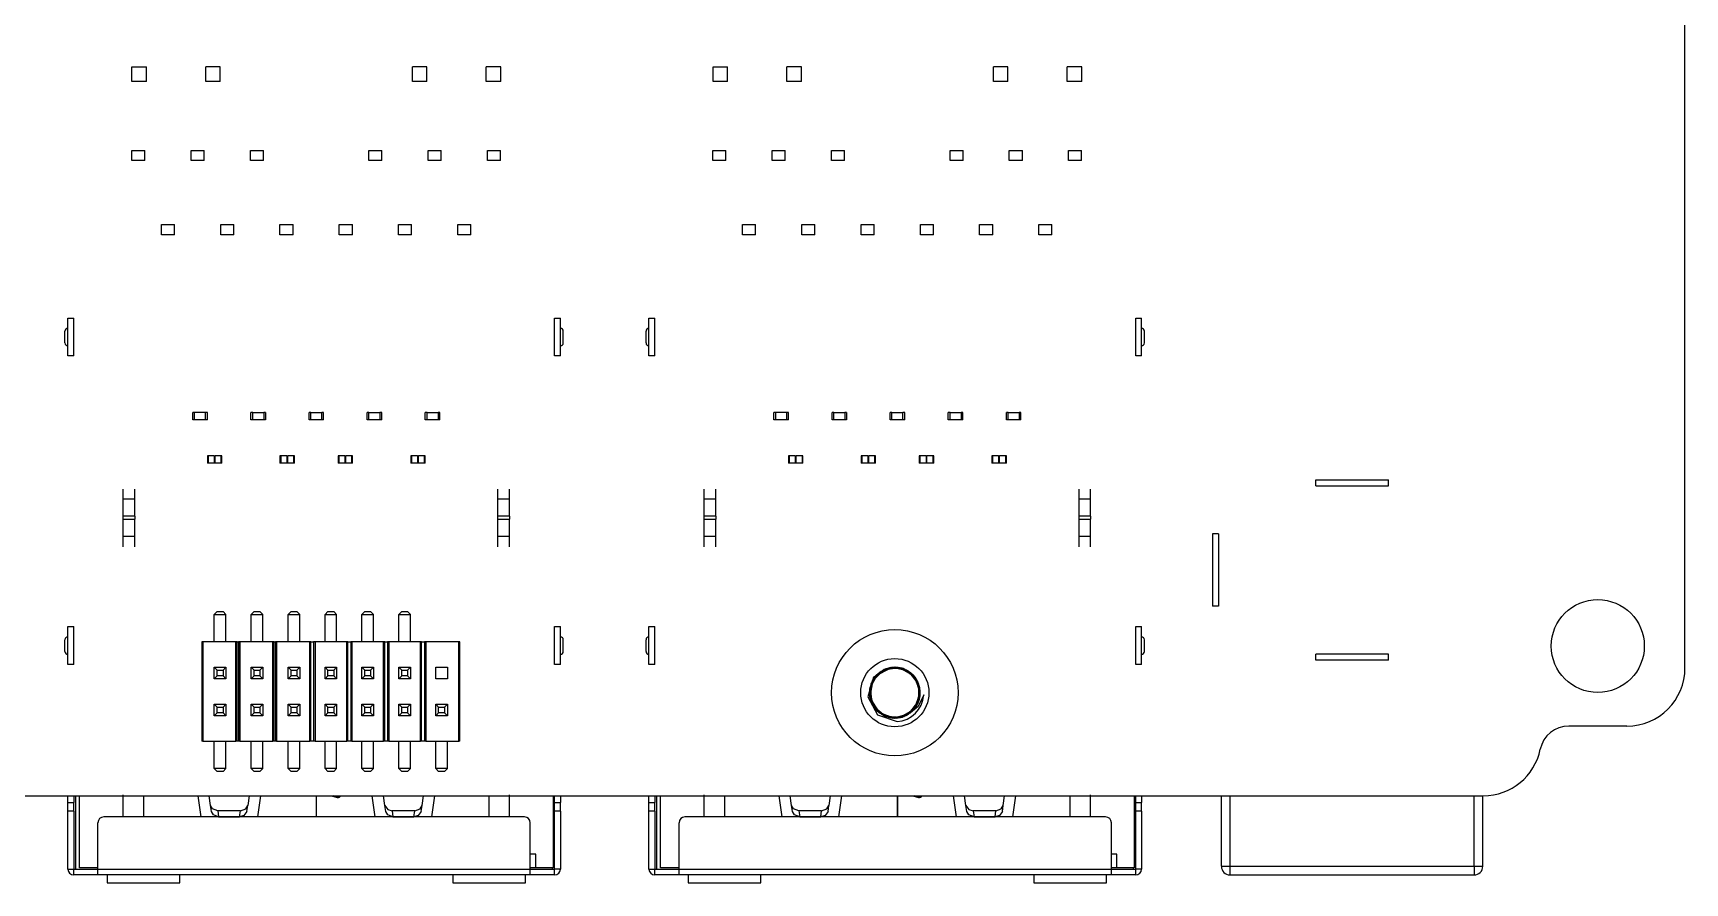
# Model space of a CAD drawing. Header units: millimetres. Extents: x 239 to 841, y 198 to 536.
# Drawn here: x 379 to 435.9, y 345 to 374.3 of the extents above; entities that cross this region are included whole.
import ezdxf

# ---------------------------------------------------------------- set-up
doc = ezdxf.new("R2010")
doc.units = ezdxf.units.MM

msp = doc.modelspace()

# ---------------------------------------------------------------- linework, layer by layer
for p, q in [((435.856, 352.41), (435.856, 455.71)), ((382.406, 372.606), (382.406, 373.106)), ((382.406, 373.106), (382.906, 373.106)), ((382.906, 372.606), (382.906, 373.106)), ((384.946, 372.606), (384.946, 373.106)), ((385.446, 373.106), (384.946, 373.106)), ((385.446, 372.606), (385.446, 373.106)), ((392.556, 373.106), (392.056, 373.106)), ((392.056, 372.606), (392.056, 373.106)), ((392.556, 372.606), (392.556, 373.106)), ((395.096, 373.106), (394.596, 373.106)), ((394.596, 372.606), (394.596, 373.106)), ((395.096, 372.606), (395.096, 373.106)), ((402.406, 372.606), (402.406, 373.106)), ((402.406, 373.106), (402.906, 373.106)), ((402.906, 372.606), (402.906, 373.106)), ((404.946, 372.606), (404.946, 373.106)), ((405.446, 373.106), (404.946, 373.106)), ((405.446, 372.606), (405.446, 373.106)), ((412.556, 373.106), (412.056, 373.106)), ((412.056, 372.606), (412.056, 373.106)), ((412.556, 372.606), (412.556, 373.106)), ((415.096, 373.106), (414.596, 373.106)), ((414.596, 372.606), (414.596, 373.106)), ((415.096, 372.606), (415.096, 373.106)), ((382.906, 372.606), (382.406, 372.606)), ((385.446, 372.606), (384.946, 372.606)), ((392.556, 372.606), (392.056, 372.606)), ((395.096, 372.606), (394.596, 372.606)), ((402.906, 372.606), (402.406, 372.606)), ((405.446, 372.606), (404.946, 372.606)), ((412.556, 372.606), (412.056, 372.606)), ((415.096, 372.606), (414.596, 372.606)), ((382.401, 370.226), (382.851, 370.226)), ((382.401, 369.876), (382.401, 370.226)), ((382.851, 369.876), (382.851, 370.226)), ((384.441, 369.876), (384.441, 370.226)), ((384.441, 370.226), (384.891, 370.226)), ((384.891, 369.876), (384.891, 370.226)), ((386.481, 369.876), (386.481, 370.226)), ((386.481, 370.226), (386.931, 370.226)), ((386.931, 369.876), (386.931, 370.226)), ((390.561, 369.876), (390.561, 370.226)), ((390.561, 370.226), (391.011, 370.226)), ((391.011, 369.876), (391.011, 370.226)), ((392.601, 370.226), (393.051, 370.226)), ((392.601, 369.876), (392.601, 370.226)), ((393.051, 369.876), (393.051, 370.226)), ((394.641, 370.226), (395.091, 370.226)), ((394.641, 369.876), (394.641, 370.226)), ((395.091, 369.876), (395.091, 370.226)), ((402.401, 370.226), (402.851, 370.226)), ((402.401, 369.876), (402.401, 370.226)), ((402.851, 369.876), (402.851, 370.226)), ((404.441, 369.876), (404.441, 370.226)), ((404.441, 370.226), (404.891, 370.226)), ((404.891, 369.876), (404.891, 370.226)), ((406.481, 369.876), (406.481, 370.226)), ((406.481, 370.226), (406.931, 370.226)), ((406.931, 369.876), (406.931, 370.226)), ((410.561, 369.876), (410.561, 370.226)), ((410.561, 370.226), (411.011, 370.226)), ((411.011, 369.876), (411.011, 370.226)), ((412.601, 370.226), (413.051, 370.226)), ((412.601, 369.876), (412.601, 370.226)), ((413.051, 369.876), (413.051, 370.226)), ((414.641, 370.226), (415.091, 370.226)), ((414.641, 369.876), (414.641, 370.226)), ((415.091, 369.876), (415.091, 370.226)), ((382.851, 369.876), (382.401, 369.876)), ((384.891, 369.876), (384.441, 369.876)), ((386.931, 369.876), (386.481, 369.876)), ((391.011, 369.876), (390.561, 369.876)), ((393.051, 369.876), (392.601, 369.876)), ((395.091, 369.876), (394.641, 369.876)), ((402.851, 369.876), (402.401, 369.876)), ((404.891, 369.876), (404.441, 369.876)), ((406.931, 369.876), (406.481, 369.876)), ((411.011, 369.876), (410.561, 369.876)), ((413.051, 369.876), (412.601, 369.876)), ((415.091, 369.876), (414.641, 369.876)), ((383.421, 367.326), (383.421, 367.676)), ((383.421, 367.676), (383.871, 367.676)), ((383.871, 367.326), (383.421, 367.326)), ((383.871, 367.326), (383.871, 367.676)), ((385.461, 367.326), (385.461, 367.676)), ((385.461, 367.676), (385.911, 367.676)), ((385.911, 367.326), (385.461, 367.326)), ((385.911, 367.326), (385.911, 367.676)), ((387.501, 367.326), (387.501, 367.676)), ((387.501, 367.676), (387.951, 367.676)), ((387.951, 367.326), (387.501, 367.326)), ((387.951, 367.326), (387.951, 367.676)), ((389.541, 367.326), (389.541, 367.676)), ((389.541, 367.676), (389.991, 367.676)), ((389.991, 367.326), (389.541, 367.326)), ((389.991, 367.326), (389.991, 367.676)), ((391.581, 367.326), (391.581, 367.676)), ((391.581, 367.676), (392.031, 367.676)), ((392.031, 367.326), (391.581, 367.326)), ((392.031, 367.326), (392.031, 367.676)), ((393.621, 367.676), (394.071, 367.676)), ((393.621, 367.326), (393.621, 367.676)), ((394.071, 367.326), (393.621, 367.326)), ((394.071, 367.326), (394.071, 367.676)), ((403.421, 367.326), (403.421, 367.676)), ((403.421, 367.676), (403.871, 367.676)), ((403.871, 367.326), (403.421, 367.326)), ((403.871, 367.326), (403.871, 367.676)), ((405.461, 367.326), (405.461, 367.676)), ((405.461, 367.676), (405.911, 367.676)), ((405.911, 367.326), (405.461, 367.326)), ((405.911, 367.326), (405.911, 367.676)), ((407.501, 367.326), (407.501, 367.676)), ((407.501, 367.676), (407.951, 367.676)), ((407.951, 367.326), (407.501, 367.326)), ((407.951, 367.326), (407.951, 367.676)), ((409.541, 367.326), (409.541, 367.676)), ((409.541, 367.676), (409.991, 367.676)), ((409.991, 367.326), (409.541, 367.326)), ((409.991, 367.326), (409.991, 367.676)), ((411.581, 367.326), (411.581, 367.676)), ((411.581, 367.676), (412.031, 367.676)), ((412.031, 367.326), (411.581, 367.326)), ((412.031, 367.326), (412.031, 367.676)), ((413.621, 367.676), (414.071, 367.676)), ((413.621, 367.326), (413.621, 367.676)), ((414.071, 367.326), (413.621, 367.326)), ((414.071, 367.326), (414.071, 367.676)), ((380.201, 364.451), (380.401, 364.451)), ((380.201, 363.151), (380.201, 364.451)), ((380.401, 363.151), (380.401, 364.451)), ((396.951, 363.151), (396.951, 364.451)), ((396.951, 364.451), (397.151, 364.451)), ((397.151, 363.151), (397.151, 364.451)), ((400.201, 364.451), (400.401, 364.451)), ((400.201, 363.151), (400.201, 364.451)), ((400.401, 363.151), (400.401, 364.451)), ((416.951, 363.151), (416.951, 364.451)), ((416.951, 364.451), (417.151, 364.451)), ((417.151, 363.151), (417.151, 364.451)), ((380.101, 363.601), (380.101, 364.001)), ((397.251, 363.601), (397.251, 364.001)), ((400.101, 363.601), (400.101, 364.001)), ((417.251, 363.601), (417.251, 364.001)), ((380.401, 363.151), (380.201, 363.151)), ((397.151, 363.151), (396.951, 363.151)), ((400.401, 363.151), (400.201, 363.151)), ((417.151, 363.151), (416.951, 363.151)), ((384.501, 360.956), (384.501, 361.206)), ((384.561, 361.206), (384.501, 361.206)), ((384.941, 361.206), (384.561, 361.206)), ((384.561, 360.956), (384.561, 361.206)), ((385.001, 361.206), (384.941, 361.206)), ((384.941, 360.956), (384.941, 361.206)), ((385.001, 360.956), (385.001, 361.206)), ((386.561, 361.206), (386.501, 361.206)), ((386.501, 360.956), (386.501, 361.206)), ((386.561, 361.206), (386.941, 361.206)), ((386.561, 360.956), (386.561, 361.206)), ((387.001, 361.206), (386.941, 361.206)), ((386.941, 361.206), (386.941, 360.956)), ((387.001, 361.206), (387.001, 360.956)), ((388.561, 361.206), (388.501, 361.206)), ((388.501, 360.956), (388.501, 361.206)), ((388.561, 361.206), (388.941, 361.206)), ((388.561, 360.956), (388.561, 361.206)), ((389.001, 361.206), (388.941, 361.206)), ((388.941, 360.956), (388.941, 361.206)), ((389.001, 360.956), (389.001, 361.206)), ((390.501, 360.956), (390.501, 361.206)), ((390.561, 361.206), (390.501, 361.206)), ((390.561, 361.206), (390.941, 361.206)), ((390.561, 360.956), (390.561, 361.206)), ((391.001, 361.206), (390.941, 361.206)), ((390.941, 361.206), (390.941, 360.956)), ((391.001, 360.956), (391.001, 361.206)), ((392.561, 361.206), (392.501, 361.206)), ((392.501, 360.956), (392.501, 361.206)), ((392.561, 361.206), (392.941, 361.206)), ((392.561, 360.956), (392.561, 361.206)), ((393.001, 361.206), (392.941, 361.206)), ((392.941, 361.206), (392.941, 360.956)), ((393.001, 360.956), (393.001, 361.206)), ((404.501, 360.956), (404.501, 361.206)), ((404.561, 361.206), (404.501, 361.206)), ((404.941, 361.206), (404.561, 361.206)), ((404.561, 360.956), (404.561, 361.206)), ((405.001, 361.206), (404.941, 361.206)), ((404.941, 360.956), (404.941, 361.206)), ((405.001, 360.956), (405.001, 361.206)), ((406.561, 361.206), (406.501, 361.206)), ((406.501, 360.956), (406.501, 361.206)), ((406.561, 360.956), (406.561, 361.206)), ((406.561, 361.206), (406.941, 361.206)), ((407.001, 361.206), (406.941, 361.206)), ((406.941, 361.206), (406.941, 360.956)), ((407.001, 361.206), (407.001, 360.956)), ((408.561, 361.206), (408.501, 361.206)), ((408.501, 360.956), (408.501, 361.206)), ((408.561, 361.206), (408.941, 361.206)), ((408.561, 360.956), (408.561, 361.206)), ((409.001, 361.206), (408.941, 361.206)), ((408.941, 360.956), (408.941, 361.206)), ((409.001, 360.956), (409.001, 361.206)), ((410.501, 360.956), (410.501, 361.206)), ((410.561, 361.206), (410.501, 361.206)), ((410.561, 361.206), (410.941, 361.206)), ((410.561, 360.956), (410.561, 361.206)), ((411.001, 361.206), (410.941, 361.206)), ((410.941, 361.206), (410.941, 360.956)), ((411.001, 360.956), (411.001, 361.206)), ((412.561, 361.206), (412.501, 361.206)), ((412.501, 360.956), (412.501, 361.206)), ((412.561, 361.206), (412.941, 361.206)), ((412.561, 360.956), (412.561, 361.206)), ((413.001, 361.206), (412.941, 361.206)), ((412.941, 361.206), (412.941, 360.956)), ((413.001, 360.956), (413.001, 361.206)), ((384.561, 360.956), (384.501, 360.956)), ((384.941, 360.956), (384.561, 360.956)), ((385.001, 360.956), (384.941, 360.956)), ((386.561, 360.956), (386.501, 360.956)), ((386.941, 360.956), (386.561, 360.956)), ((387.001, 360.956), (386.941, 360.956)), ((388.561, 360.956), (388.501, 360.956)), ((388.941, 360.956), (388.561, 360.956)), ((389.001, 360.956), (388.941, 360.956)), ((390.561, 360.956), (390.501, 360.956)), ((390.941, 360.956), (390.561, 360.956)), ((391.001, 360.956), (390.941, 360.956)), ((392.561, 360.956), (392.501, 360.956)), ((392.941, 360.956), (392.561, 360.956)), ((393.001, 360.956), (392.941, 360.956)), ((404.561, 360.956), (404.501, 360.956)), ((404.941, 360.956), (404.561, 360.956)), ((405.001, 360.956), (404.941, 360.956)), ((406.561, 360.956), (406.501, 360.956)), ((406.941, 360.956), (406.561, 360.956)), ((407.001, 360.956), (406.941, 360.956)), ((408.561, 360.956), (408.501, 360.956)), ((408.941, 360.956), (408.561, 360.956)), ((409.001, 360.956), (408.941, 360.956)), ((410.561, 360.956), (410.501, 360.956)), ((410.941, 360.956), (410.561, 360.956)), ((411.001, 360.956), (410.941, 360.956)), ((412.561, 360.956), (412.501, 360.956)), ((412.941, 360.956), (412.561, 360.956)), ((413.001, 360.956), (412.941, 360.956)), ((385.036, 359.711), (385.001, 359.711)), ((385.001, 359.711), (385.001, 359.461)), ((385.036, 359.461), (385.001, 359.461)), ((385.036, 359.461), (385.036, 359.711)), ((385.235, 359.711), (385.036, 359.711)), ((385.235, 359.461), (385.036, 359.461)), ((385.235, 359.711), (385.267, 359.711)), ((385.235, 359.711), (385.235, 359.461)), ((385.267, 359.461), (385.235, 359.461)), ((385.267, 359.461), (385.267, 359.711)), ((385.467, 359.711), (385.267, 359.711)), ((385.467, 359.461), (385.267, 359.461)), ((385.501, 359.711), (385.467, 359.711)), ((385.467, 359.711), (385.467, 359.461)), ((385.501, 359.461), (385.467, 359.461)), ((385.501, 359.461), (385.501, 359.711)), ((387.536, 359.711), (387.501, 359.711)), ((387.501, 359.711), (387.501, 359.461)), ((387.536, 359.461), (387.501, 359.461)), ((387.536, 359.461), (387.536, 359.711)), ((387.735, 359.711), (387.536, 359.711)), ((387.735, 359.461), (387.536, 359.461)), ((387.735, 359.711), (387.767, 359.711)), ((387.735, 359.711), (387.735, 359.461)), ((387.767, 359.461), (387.735, 359.461)), ((387.767, 359.461), (387.767, 359.711)), ((387.967, 359.711), (387.767, 359.711)), ((387.967, 359.461), (387.767, 359.461)), ((388.001, 359.711), (387.967, 359.711)), ((387.967, 359.711), (387.967, 359.461)), ((388.001, 359.461), (387.967, 359.461)), ((388.001, 359.461), (388.001, 359.711)), ((389.536, 359.711), (389.501, 359.711)), ((389.501, 359.711), (389.501, 359.461)), ((389.536, 359.461), (389.501, 359.461)), ((389.735, 359.711), (389.536, 359.711)), ((389.536, 359.461), (389.536, 359.711)), ((389.735, 359.461), (389.536, 359.461)), ((389.735, 359.711), (389.735, 359.461)), ((389.735, 359.711), (389.767, 359.711)), ((389.767, 359.461), (389.735, 359.461)), ((389.967, 359.711), (389.767, 359.711)), ((389.767, 359.461), (389.767, 359.711)), ((389.967, 359.461), (389.767, 359.461)), ((390.001, 359.711), (389.967, 359.711)), ((389.967, 359.711), (389.967, 359.461)), ((390.001, 359.461), (389.967, 359.461)), ((390.001, 359.461), (390.001, 359.711)), ((392.036, 359.711), (392.001, 359.711)), ((392.001, 359.711), (392.001, 359.461)), ((392.036, 359.461), (392.001, 359.461)), ((392.036, 359.461), (392.036, 359.711)), ((392.235, 359.711), (392.036, 359.711)), ((392.235, 359.461), (392.036, 359.461)), ((392.235, 359.711), (392.235, 359.461)), ((392.235, 359.711), (392.267, 359.711)), ((392.267, 359.461), (392.235, 359.461)), ((392.467, 359.711), (392.267, 359.711)), ((392.267, 359.461), (392.267, 359.711)), ((392.467, 359.461), (392.267, 359.461)), ((392.501, 359.711), (392.467, 359.711)), ((392.467, 359.711), (392.467, 359.461)), ((392.501, 359.461), (392.467, 359.461)), ((392.501, 359.461), (392.501, 359.711)), ((405.036, 359.711), (405.001, 359.711)), ((405.001, 359.711), (405.001, 359.461)), ((405.036, 359.461), (405.001, 359.461)), ((405.036, 359.461), (405.036, 359.711)), ((405.235, 359.711), (405.036, 359.711)), ((405.235, 359.461), (405.036, 359.461)), ((405.235, 359.711), (405.267, 359.711)), ((405.235, 359.711), (405.235, 359.461)), ((405.267, 359.461), (405.235, 359.461)), ((405.267, 359.461), (405.267, 359.711)), ((405.467, 359.711), (405.267, 359.711)), ((405.467, 359.461), (405.267, 359.461)), ((405.501, 359.711), (405.467, 359.711)), ((405.467, 359.711), (405.467, 359.461)), ((405.501, 359.461), (405.467, 359.461)), ((405.501, 359.461), (405.501, 359.711)), ((407.536, 359.711), (407.501, 359.711)), ((407.501, 359.711), (407.501, 359.461)), ((407.536, 359.461), (407.501, 359.461)), ((407.536, 359.461), (407.536, 359.711)), ((407.735, 359.711), (407.536, 359.711)), ((407.735, 359.461), (407.536, 359.461)), ((407.735, 359.711), (407.767, 359.711)), ((407.735, 359.711), (407.735, 359.461)), ((407.767, 359.461), (407.735, 359.461)), ((407.767, 359.461), (407.767, 359.711)), ((407.967, 359.711), (407.767, 359.711)), ((407.967, 359.461), (407.767, 359.461)), ((408.001, 359.711), (407.967, 359.711)), ((407.967, 359.711), (407.967, 359.461)), ((408.001, 359.461), (407.967, 359.461)), ((408.001, 359.461), (408.001, 359.711)), ((409.536, 359.711), (409.501, 359.711)), ((409.501, 359.711), (409.501, 359.461)), ((409.536, 359.461), (409.501, 359.461)), ((409.735, 359.711), (409.536, 359.711)), ((409.536, 359.461), (409.536, 359.711)), ((409.735, 359.461), (409.536, 359.461)), ((409.735, 359.711), (409.735, 359.461)), ((409.735, 359.711), (409.767, 359.711)), ((409.767, 359.461), (409.735, 359.461)), ((409.967, 359.711), (409.767, 359.711)), ((409.767, 359.461), (409.767, 359.711)), ((409.967, 359.461), (409.767, 359.461)), ((410.001, 359.711), (409.967, 359.711)), ((409.967, 359.711), (409.967, 359.461)), ((410.001, 359.461), (409.967, 359.461)), ((410.001, 359.461), (410.001, 359.711)), ((412.036, 359.711), (412.001, 359.711)), ((412.001, 359.711), (412.001, 359.461)), ((412.036, 359.461), (412.001, 359.461)), ((412.036, 359.461), (412.036, 359.711)), ((412.235, 359.711), (412.036, 359.711)), ((412.235, 359.461), (412.036, 359.461)), ((412.235, 359.711), (412.235, 359.461)), ((412.235, 359.711), (412.267, 359.711)), ((412.267, 359.461), (412.235, 359.461)), ((412.267, 359.461), (412.267, 359.711)), ((412.467, 359.711), (412.267, 359.711)), ((412.467, 359.461), (412.267, 359.461)), ((412.501, 359.711), (412.467, 359.711)), ((412.467, 359.711), (412.467, 359.461)), ((412.501, 359.461), (412.467, 359.461)), ((412.501, 359.461), (412.501, 359.711)), ((423.149, 358.881), (425.649, 358.881)), ((423.149, 358.681), (423.149, 358.881)), ((425.649, 358.681), (425.649, 358.881)), ((382.101, 358.23), (382.101, 358.565)), ((382.101, 358.23), (382.501, 358.23)), ((382.101, 357.632), (382.101, 358.23)), ((382.501, 358.23), (382.501, 358.565)), ((382.501, 357.632), (382.501, 358.23)), ((395.001, 358.23), (395.001, 358.565)), ((395.001, 358.23), (395.401, 358.23)), ((395.001, 357.632), (395.001, 358.23)), ((395.401, 358.23), (395.401, 358.565)), ((395.401, 357.632), (395.401, 358.23)), ((402.101, 358.23), (402.101, 358.565)), ((402.101, 358.23), (402.501, 358.23)), ((402.101, 357.632), (402.101, 358.23)), ((402.501, 358.23), (402.501, 358.565)), ((402.501, 357.632), (402.501, 358.23)), ((415.001, 358.23), (415.001, 358.565)), ((415.001, 358.23), (415.401, 358.23)), ((415.001, 357.632), (415.001, 358.23)), ((415.401, 358.23), (415.401, 358.565)), ((415.401, 357.632), (415.401, 358.23)), ((423.149, 358.681), (425.649, 358.681)), ((382.101, 357.529), (382.101, 357.632)), ((382.501, 357.632), (382.101, 357.632)), ((382.501, 357.632), (382.501, 357.529)), ((395.001, 357.529), (395.001, 357.632)), ((395.401, 357.632), (395.001, 357.632)), ((395.401, 357.632), (395.401, 357.529)), ((402.501, 357.632), (402.101, 357.632)), ((402.101, 357.529), (402.101, 357.632)), ((402.501, 357.632), (402.501, 357.529)), ((415.001, 357.529), (415.001, 357.632)), ((415.401, 357.632), (415.001, 357.632)), ((415.401, 357.632), (415.401, 357.529)), ((382.101, 357.529), (382.501, 357.529)), ((382.101, 356.932), (382.101, 357.529)), ((382.501, 356.932), (382.501, 357.529)), ((395.001, 357.529), (395.401, 357.529)), ((395.001, 356.932), (395.001, 357.529)), ((395.401, 356.932), (395.401, 357.529)), ((402.101, 357.529), (402.501, 357.529)), ((402.101, 356.932), (402.101, 357.529)), ((402.501, 356.932), (402.501, 357.529)), ((415.001, 356.932), (415.001, 357.529)), ((415.001, 357.529), (415.401, 357.529)), ((415.401, 356.932), (415.401, 357.529)), ((382.101, 356.582), (382.101, 356.932)), ((382.501, 356.932), (382.101, 356.932)), ((382.501, 356.582), (382.501, 356.932)), ((395.001, 356.582), (395.001, 356.932)), ((395.401, 356.932), (395.001, 356.932)), ((395.401, 356.582), (395.401, 356.932)), ((402.101, 356.582), (402.101, 356.932)), ((402.501, 356.932), (402.101, 356.932)), ((402.501, 356.582), (402.501, 356.932)), ((415.001, 356.582), (415.001, 356.932)), ((415.401, 356.932), (415.001, 356.932)), ((415.401, 356.582), (415.401, 356.932)), ((419.799, 357.031), (419.599, 357.031)), ((419.599, 357.031), (419.599, 354.531)), ((419.799, 357.031), (419.799, 354.531)), ((385.341, 354.351), (385.241, 354.253)), ((385.241, 353.308), (385.241, 354.253)), ((385.241, 354.253), (385.641, 354.253)), ((385.341, 354.351), (385.541, 354.351)), ((385.541, 354.351), (385.641, 354.253)), ((385.641, 353.308), (385.641, 354.253)), ((386.611, 354.351), (386.511, 354.253)), ((386.511, 353.308), (386.511, 354.253)), ((386.511, 354.253), (386.911, 354.253)), ((386.611, 354.351), (386.811, 354.351)), ((386.811, 354.351), (386.911, 354.253)), ((386.911, 353.308), (386.911, 354.253)), ((387.881, 354.351), (387.781, 354.253)), ((387.781, 353.308), (387.781, 354.253)), ((387.781, 354.253), (388.181, 354.253)), ((387.881, 354.351), (388.081, 354.351)), ((388.081, 354.351), (388.181, 354.253)), ((388.181, 353.308), (388.181, 354.253)), ((389.151, 354.351), (389.051, 354.253)), ((389.051, 353.308), (389.051, 354.253)), ((389.051, 354.253), (389.451, 354.253)), ((389.151, 354.351), (389.351, 354.351)), ((389.351, 354.351), (389.451, 354.253)), ((389.451, 353.308), (389.451, 354.253)), ((390.421, 354.351), (390.321, 354.253)), ((390.321, 353.308), (390.321, 354.253)), ((390.321, 354.253), (390.721, 354.253)), ((390.421, 354.351), (390.621, 354.351)), ((390.621, 354.351), (390.721, 354.253)), ((390.721, 353.308), (390.721, 354.253)), ((391.691, 354.351), (391.591, 354.253)), ((391.591, 353.308), (391.591, 354.253)), ((391.591, 354.253), (391.991, 354.253)), ((391.691, 354.351), (391.891, 354.351)), ((391.891, 354.351), (391.991, 354.253)), ((391.991, 353.308), (391.991, 354.253)), ((419.799, 354.531), (419.599, 354.531)), ((380.201, 353.831), (380.401, 353.831)), ((380.201, 352.531), (380.201, 353.831)), ((380.401, 352.531), (380.401, 353.831)), ((396.951, 352.531), (396.951, 353.831)), ((396.951, 353.831), (397.151, 353.831)), ((397.151, 352.531), (397.151, 353.831)), ((400.201, 353.831), (400.401, 353.831)), ((400.201, 352.531), (400.201, 353.831)), ((400.401, 352.531), (400.401, 353.831)), ((416.951, 352.531), (416.951, 353.831)), ((416.951, 353.831), (417.151, 353.831)), ((417.151, 352.531), (417.151, 353.831)), ((380.101, 352.981), (380.101, 353.381)), ((384.806, 353.308), (384.806, 349.888)), ((384.846, 353.308), (384.806, 353.308)), ((385.986, 353.308), (384.846, 353.308)), ((384.846, 353.308), (384.846, 349.888)), ((386.026, 353.308), (385.986, 353.308)), ((385.986, 349.888), (385.986, 353.308)), ((386.026, 353.308), (386.076, 353.308)), ((386.026, 349.888), (386.026, 353.308)), ((386.116, 353.308), (386.076, 353.308)), ((386.076, 353.308), (386.076, 349.888)), ((387.256, 353.308), (386.116, 353.308)), ((386.116, 353.308), (386.116, 349.888)), ((387.296, 353.308), (387.256, 353.308)), ((387.256, 349.888), (387.256, 353.308)), ((387.296, 353.308), (387.346, 353.308)), ((387.296, 349.888), (387.296, 353.308)), ((387.386, 353.308), (387.346, 353.308)), ((387.346, 353.308), (387.346, 349.888)), ((388.526, 353.308), (387.386, 353.308)), ((387.386, 353.308), (387.386, 349.888)), ((388.566, 353.308), (388.526, 353.308)), ((388.526, 349.888), (388.526, 353.308)), ((388.566, 353.308), (388.656, 353.308)), ((388.566, 349.888), (388.566, 353.308)), ((388.706, 353.308), (388.656, 353.308)), ((388.656, 353.308), (388.656, 349.888)), ((389.796, 353.308), (388.706, 353.308)), ((388.706, 353.308), (388.706, 349.888)), ((389.836, 353.308), (389.796, 353.308)), ((389.796, 349.888), (389.796, 353.308)), ((389.836, 353.308), (389.936, 353.308)), ((389.836, 349.888), (389.836, 353.308)), ((389.976, 353.308), (389.936, 353.308)), ((389.936, 353.308), (389.936, 349.888)), ((391.066, 353.308), (389.976, 353.308)), ((389.976, 353.308), (389.976, 349.888)), ((391.106, 353.308), (391.066, 353.308)), ((391.066, 349.888), (391.066, 353.308)), ((391.106, 353.308), (391.206, 353.308)), ((391.106, 349.888), (391.106, 353.308)), ((391.246, 353.308), (391.206, 353.308)), ((391.206, 353.308), (391.206, 349.888)), ((392.336, 353.308), (391.246, 353.308)), ((391.246, 353.308), (391.246, 349.888)), ((392.376, 353.308), (392.336, 353.308)), ((392.336, 349.888), (392.336, 353.308)), ((392.376, 353.308), (392.476, 353.308)), ((392.376, 349.888), (392.376, 353.308)), ((392.516, 353.308), (392.476, 353.308)), ((392.476, 353.308), (392.476, 349.888)), ((393.656, 353.308), (392.516, 353.308)), ((392.516, 353.308), (392.516, 349.888)), ((393.696, 353.308), (393.656, 353.308)), ((393.656, 349.888), (393.656, 353.308)), ((393.696, 349.888), (393.696, 353.308)), ((397.251, 352.981), (397.251, 353.381)), ((400.101, 352.981), (400.101, 353.381)), ((417.251, 352.981), (417.251, 353.381)), ((380.401, 352.531), (380.201, 352.531)), ((397.151, 352.531), (396.951, 352.531)), ((400.401, 352.531), (400.201, 352.531)), ((417.151, 352.531), (416.951, 352.531)), ((425.649, 352.881), (423.149, 352.881)), ((423.149, 352.681), (423.149, 352.881)), ((425.649, 352.681), (423.149, 352.681)), ((425.649, 352.681), (425.649, 352.881)), ((385.241, 352.433), (385.641, 352.433)), ((385.341, 352.333), (385.241, 352.433)), ((385.241, 352.033), (385.241, 352.433)), ((385.341, 352.133), (385.241, 352.033)), ((385.641, 352.033), (385.241, 352.033)), ((385.341, 352.333), (385.541, 352.333)), ((385.341, 352.133), (385.341, 352.333)), ((385.541, 352.133), (385.341, 352.133)), ((385.541, 352.333), (385.641, 352.433)), ((385.541, 352.333), (385.541, 352.133)), ((385.541, 352.133), (385.641, 352.033)), ((385.641, 352.433), (385.641, 352.033)), ((386.511, 352.433), (386.911, 352.433)), ((386.611, 352.333), (386.511, 352.433)), ((386.511, 352.033), (386.511, 352.433)), ((386.611, 352.133), (386.511, 352.033)), ((386.911, 352.033), (386.511, 352.033)), ((386.611, 352.333), (386.811, 352.333)), ((386.611, 352.133), (386.611, 352.333)), ((386.811, 352.133), (386.611, 352.133)), ((386.811, 352.333), (386.911, 352.433)), ((386.811, 352.333), (386.811, 352.133)), ((386.811, 352.133), (386.911, 352.033)), ((386.911, 352.433), (386.911, 352.033)), ((387.881, 352.333), (387.781, 352.433)), ((387.781, 352.033), (387.781, 352.433)), ((387.781, 352.433), (388.181, 352.433)), ((387.881, 352.133), (387.781, 352.033)), ((388.181, 352.033), (387.781, 352.033)), ((387.881, 352.133), (387.881, 352.333)), ((387.881, 352.333), (388.081, 352.333)), ((388.081, 352.133), (387.881, 352.133)), ((388.081, 352.333), (388.181, 352.433)), ((388.081, 352.333), (388.081, 352.133)), ((388.081, 352.133), (388.181, 352.033)), ((388.181, 352.433), (388.181, 352.033)), ((389.051, 352.433), (389.451, 352.433)), ((389.151, 352.333), (389.051, 352.433)), ((389.051, 352.033), (389.051, 352.433)), ((389.151, 352.133), (389.051, 352.033)), ((389.451, 352.033), (389.051, 352.033)), ((389.151, 352.333), (389.351, 352.333)), ((389.151, 352.133), (389.151, 352.333)), ((389.351, 352.133), (389.151, 352.133)), ((389.351, 352.333), (389.451, 352.433)), ((389.351, 352.333), (389.351, 352.133)), ((389.351, 352.133), (389.451, 352.033)), ((389.451, 352.433), (389.451, 352.033)), ((390.321, 352.433), (390.721, 352.433)), ((390.421, 352.333), (390.321, 352.433)), ((390.321, 352.033), (390.321, 352.433)), ((390.421, 352.133), (390.321, 352.033)), ((390.721, 352.033), (390.321, 352.033)), ((390.421, 352.333), (390.621, 352.333)), ((390.421, 352.133), (390.421, 352.333)), ((390.621, 352.133), (390.421, 352.133)), ((390.621, 352.333), (390.721, 352.433)), ((390.621, 352.333), (390.621, 352.133)), ((390.621, 352.133), (390.721, 352.033)), ((390.721, 352.433), (390.721, 352.033)), ((391.591, 352.433), (391.991, 352.433)), ((391.691, 352.333), (391.591, 352.433)), ((391.591, 352.033), (391.591, 352.433)), ((391.691, 352.133), (391.591, 352.033)), ((391.991, 352.033), (391.591, 352.033)), ((391.691, 352.333), (391.891, 352.333)), ((391.691, 352.133), (391.691, 352.333)), ((391.891, 352.133), (391.691, 352.133)), ((391.891, 352.333), (391.991, 352.433)), ((391.891, 352.333), (391.891, 352.133)), ((391.891, 352.133), (391.991, 352.033)), ((391.991, 352.433), (391.991, 352.033)), ((392.861, 352.033), (392.861, 352.433)), ((392.861, 352.433), (393.261, 352.433)), ((393.261, 352.033), (392.861, 352.033)), ((393.261, 352.433), (393.261, 352.033)), ((385.241, 351.163), (385.641, 351.163)), ((385.341, 351.063), (385.241, 351.163)), ((385.241, 350.763), (385.241, 351.163)), ((385.341, 350.863), (385.241, 350.763)), ((385.341, 351.063), (385.541, 351.063)), ((385.341, 350.863), (385.341, 351.063)), ((385.541, 350.863), (385.341, 350.863)), ((385.641, 351.163), (385.541, 351.063)), ((385.541, 351.063), (385.541, 350.863)), ((385.541, 350.863), (385.641, 350.763)), ((385.641, 351.163), (385.641, 350.763)), ((386.511, 351.163), (386.911, 351.163)), ((386.611, 351.063), (386.511, 351.163)), ((386.511, 350.763), (386.511, 351.163)), ((386.611, 350.863), (386.511, 350.763)), ((386.611, 351.063), (386.811, 351.063)), ((386.611, 350.863), (386.611, 351.063)), ((386.811, 350.863), (386.611, 350.863)), ((386.911, 351.163), (386.811, 351.063)), ((386.811, 351.063), (386.811, 350.863)), ((386.811, 350.863), (386.911, 350.763)), ((386.911, 351.163), (386.911, 350.763)), ((387.781, 351.163), (388.181, 351.163)), ((387.881, 351.063), (387.781, 351.163)), ((387.781, 350.763), (387.781, 351.163)), ((387.881, 350.863), (387.781, 350.763)), ((387.881, 351.063), (388.081, 351.063)), ((387.881, 350.863), (387.881, 351.063)), ((388.081, 350.863), (387.881, 350.863)), ((388.181, 351.163), (388.081, 351.063)), ((388.081, 351.063), (388.081, 350.863)), ((388.081, 350.863), (388.181, 350.763)), ((388.181, 351.163), (388.181, 350.763)), ((389.051, 351.163), (389.451, 351.163)), ((389.151, 351.063), (389.051, 351.163)), ((389.051, 350.763), (389.051, 351.163)), ((389.151, 350.863), (389.051, 350.763)), ((389.151, 351.063), (389.351, 351.063)), ((389.151, 350.863), (389.151, 351.063)), ((389.351, 350.863), (389.151, 350.863)), ((389.451, 351.163), (389.351, 351.063)), ((389.351, 351.063), (389.351, 350.863)), ((389.351, 350.863), (389.451, 350.763)), ((389.451, 351.163), (389.451, 350.763)), ((390.321, 350.763), (390.321, 351.163)), ((390.321, 351.163), (390.721, 351.163)), ((390.421, 351.063), (390.321, 351.163)), ((390.421, 350.863), (390.321, 350.763)), ((390.421, 351.063), (390.621, 351.063)), ((390.421, 350.863), (390.421, 351.063)), ((390.621, 350.863), (390.421, 350.863)), ((390.721, 351.163), (390.621, 351.063)), ((390.621, 351.063), (390.621, 350.863)), ((390.621, 350.863), (390.721, 350.763)), ((390.721, 351.163), (390.721, 350.763)), ((391.591, 350.763), (391.591, 351.163)), ((391.591, 351.163), (391.991, 351.163)), ((391.691, 351.063), (391.591, 351.163)), ((391.691, 350.863), (391.591, 350.763)), ((391.691, 351.063), (391.891, 351.063)), ((391.691, 350.863), (391.691, 351.063)), ((391.891, 350.863), (391.691, 350.863)), ((391.991, 351.163), (391.891, 351.063)), ((391.891, 351.063), (391.891, 350.863)), ((391.891, 350.863), (391.991, 350.763)), ((391.991, 351.163), (391.991, 350.763)), ((392.861, 350.763), (392.861, 351.163)), ((392.861, 351.163), (393.261, 351.163)), ((392.961, 351.063), (392.861, 351.163)), ((392.961, 350.863), (392.861, 350.763)), ((392.961, 351.063), (393.161, 351.063)), ((392.961, 350.863), (392.961, 351.063)), ((393.161, 350.863), (392.961, 350.863)), ((393.261, 351.163), (393.161, 351.063)), ((393.161, 351.063), (393.161, 350.863)), ((393.161, 350.863), (393.261, 350.763)), ((393.261, 351.163), (393.261, 350.763)), ((385.641, 350.763), (385.241, 350.763)), ((386.911, 350.763), (386.511, 350.763)), ((388.181, 350.763), (387.781, 350.763)), ((389.451, 350.763), (389.051, 350.763)), ((390.721, 350.763), (390.321, 350.763)), ((391.991, 350.763), (391.591, 350.763)), ((393.261, 350.763), (392.861, 350.763)), ((433.856, 350.41), (431.856, 350.41)), ((384.846, 349.888), (384.806, 349.888)), ((384.846, 349.888), (385.986, 349.888)), ((385.241, 348.942), (385.241, 349.888)), ((385.641, 348.942), (385.641, 349.888)), ((386.026, 349.888), (385.986, 349.888)), ((386.076, 349.888), (386.026, 349.888)), ((386.116, 349.888), (386.076, 349.888)), ((386.116, 349.888), (387.256, 349.888)), ((386.511, 348.942), (386.511, 349.888)), ((386.911, 348.942), (386.911, 349.888)), ((387.296, 349.888), (387.256, 349.888)), ((387.346, 349.888), (387.296, 349.888)), ((387.386, 349.888), (387.346, 349.888)), ((387.386, 349.888), (388.526, 349.888)), ((387.781, 348.942), (387.781, 349.888)), ((388.181, 348.942), (388.181, 349.888)), ((388.566, 349.888), (388.526, 349.888)), ((388.656, 349.888), (388.566, 349.888)), ((388.706, 349.888), (388.656, 349.888)), ((388.706, 349.888), (389.796, 349.888)), ((389.051, 348.942), (389.051, 349.888)), ((389.451, 348.942), (389.451, 349.888)), ((389.836, 349.888), (389.796, 349.888)), ((389.936, 349.888), (389.836, 349.888)), ((389.976, 349.888), (389.936, 349.888)), ((389.976, 349.888), (391.066, 349.888)), ((390.321, 348.942), (390.321, 349.888)), ((390.721, 348.942), (390.721, 349.888)), ((391.106, 349.888), (391.066, 349.888)), ((391.206, 349.888), (391.106, 349.888)), ((391.246, 349.888), (391.206, 349.888)), ((391.246, 349.888), (392.336, 349.888)), ((391.591, 348.942), (391.591, 349.888)), ((391.991, 348.942), (391.991, 349.888)), ((392.376, 349.888), (392.336, 349.888)), ((392.476, 349.888), (392.376, 349.888)), ((392.516, 349.888), (392.476, 349.888)), ((392.516, 349.888), (393.656, 349.888)), ((392.861, 348.942), (392.861, 349.888)), ((393.261, 348.942), (393.261, 349.888)), ((393.696, 349.888), (393.656, 349.888)), ((385.341, 348.845), (385.241, 348.942)), ((385.641, 348.942), (385.241, 348.942)), ((385.541, 348.845), (385.341, 348.845)), ((385.541, 348.845), (385.641, 348.942)), ((386.611, 348.845), (386.511, 348.942)), ((386.911, 348.942), (386.511, 348.942)), ((386.811, 348.845), (386.611, 348.845)), ((386.811, 348.845), (386.911, 348.942)), ((387.881, 348.845), (387.781, 348.942)), ((388.181, 348.942), (387.781, 348.942)), ((388.081, 348.845), (387.881, 348.845)), ((388.081, 348.845), (388.181, 348.942)), ((389.151, 348.845), (389.051, 348.942)), ((389.451, 348.942), (389.051, 348.942)), ((389.351, 348.845), (389.151, 348.845)), ((389.351, 348.845), (389.451, 348.942)), ((390.421, 348.845), (390.321, 348.942)), ((390.721, 348.942), (390.321, 348.942)), ((390.621, 348.845), (390.421, 348.845)), ((390.621, 348.845), (390.721, 348.942)), ((391.691, 348.845), (391.591, 348.942)), ((391.991, 348.942), (391.591, 348.942)), ((391.891, 348.845), (391.691, 348.845)), ((391.891, 348.845), (391.991, 348.942)), ((392.961, 348.845), (392.861, 348.942)), ((393.261, 348.942), (392.861, 348.942)), ((393.161, 348.845), (392.961, 348.845)), ((393.161, 348.845), (393.261, 348.942)), ((333.795, 348.01), (428.916, 348.01)), ((380.201, 347.781), (380.201, 348.01)), ((380.401, 348.01), (380.401, 347.781)), ((380.476, 345.481), (380.476, 348.01)), ((382.801, 348.01), (382.801, 347.281)), ((384.67, 348.01), (384.775, 347.281)), ((385.111, 347.678), (385.064, 348.01)), ((386.439, 348.01), (386.392, 347.678)), ((388.741, 348.01), (388.741, 347.281)), ((388.761, 347.281), (388.761, 348.01)), ((389.276, 348.01), (389.474, 347.949)), ((389.454, 347.976), (389.344, 348.01)), ((389.426, 347.985), (389.426, 347.964)), ((389.576, 347.981), (389.576, 348.01)), ((389.576, 347.976), (389.576, 347.981)), ((389.58, 347.981), (389.576, 347.981)), ((391.111, 347.678), (391.064, 348.01)), ((392.392, 347.678), (392.439, 348.01)), ((392.727, 347.281), (392.832, 348.01)), ((394.701, 347.281), (394.701, 348.01)), ((396.951, 347.781), (396.951, 348.01)), ((397.151, 348.01), (397.151, 347.781)), ((400.201, 347.781), (400.201, 348.01)), ((400.401, 348.01), (400.401, 347.781)), ((400.476, 345.481), (400.476, 348.01)), ((402.801, 348.01), (402.801, 347.281)), ((404.67, 348.01), (404.775, 347.281)), ((405.111, 347.678), (405.064, 348.01)), ((406.439, 348.01), (406.392, 347.678)), ((408.741, 348.01), (408.741, 347.281)), ((408.761, 347.281), (408.761, 348.01)), ((409.276, 348.01), (409.474, 347.949)), ((409.454, 347.976), (409.344, 348.01)), ((409.426, 347.985), (409.426, 347.964)), ((409.576, 347.981), (409.576, 348.01)), ((409.576, 347.976), (409.576, 347.981)), ((409.58, 347.981), (409.576, 347.981)), ((411.111, 347.678), (411.064, 348.01)), ((412.392, 347.678), (412.439, 348.01)), ((412.727, 347.281), (412.832, 348.01)), ((414.701, 347.281), (414.701, 348.01)), ((416.951, 347.781), (416.951, 348.01)), ((417.151, 348.01), (417.151, 347.781)), ((419.899, 345.581), (419.899, 348.01)), ((420.199, 345.581), (420.199, 348.01)), ((428.599, 345.581), (428.599, 348.01)), ((428.899, 345.581), (428.899, 348.01)), ((380.201, 347.481), (380.201, 347.781)), ((380.201, 347.781), (380.401, 347.781)), ((380.401, 347.481), (380.201, 347.481)), ((380.201, 345.481), (380.201, 347.481)), ((380.401, 347.481), (380.401, 347.781)), ((380.401, 347.481), (380.401, 345.481)), ((385.141, 347.472), (385.111, 347.678)), ((386.143, 347.49), (385.36, 347.49)), ((385.36, 347.49), (385.389, 347.284)), ((386.113, 347.284), (386.143, 347.49)), ((386.362, 347.472), (386.392, 347.678)), ((391.141, 347.472), (391.111, 347.678)), ((391.36, 347.49), (391.389, 347.284)), ((392.143, 347.49), (391.36, 347.49)), ((392.113, 347.284), (392.143, 347.49)), ((392.362, 347.472), (392.392, 347.678)), ((396.951, 347.481), (396.951, 347.781)), ((396.951, 347.781), (397.151, 347.781)), ((396.951, 345.481), (396.951, 347.481)), ((397.151, 347.481), (396.951, 347.481)), ((397.151, 347.481), (397.151, 347.781)), ((397.151, 347.481), (397.151, 345.481)), ((400.201, 347.481), (400.201, 347.781)), ((400.201, 347.781), (400.401, 347.781)), ((400.401, 347.481), (400.201, 347.481)), ((400.201, 345.481), (400.201, 347.481)), ((400.401, 347.481), (400.401, 347.781)), ((400.401, 347.481), (400.401, 345.481)), ((405.141, 347.472), (405.111, 347.678)), ((406.143, 347.49), (405.36, 347.49)), ((405.36, 347.49), (405.389, 347.284)), ((406.113, 347.284), (406.143, 347.49)), ((406.362, 347.472), (406.392, 347.678)), ((411.141, 347.472), (411.111, 347.678)), ((412.143, 347.49), (411.36, 347.49)), ((411.36, 347.49), (411.389, 347.284)), ((412.113, 347.284), (412.143, 347.49)), ((412.362, 347.472), (412.392, 347.678)), ((416.951, 347.481), (416.951, 347.781)), ((416.951, 347.781), (417.151, 347.781)), ((417.151, 347.481), (416.951, 347.481)), ((416.951, 345.481), (416.951, 347.481)), ((417.151, 347.481), (417.151, 347.781)), ((417.151, 347.481), (417.151, 345.481)), ((381.236, 345.481), (381.236, 347.081)), ((395.916, 347.281), (381.436, 347.281)), ((385.389, 347.284), (386.113, 347.284)), ((385.426, 347.284), (385.426, 347.281)), ((385.576, 347.281), (385.576, 347.284)), ((385.926, 347.284), (385.926, 347.281)), ((386.076, 347.281), (386.076, 347.284)), ((391.389, 347.284), (392.113, 347.284)), ((391.426, 347.284), (391.426, 347.281)), ((391.576, 347.281), (391.576, 347.284)), ((391.926, 347.281), (391.926, 347.284)), ((392.076, 347.281), (392.076, 347.284)), ((396.116, 345.481), (396.116, 347.081)), ((401.236, 345.481), (401.236, 347.081)), ((415.916, 347.281), (401.436, 347.281)), ((405.389, 347.284), (406.113, 347.284)), ((405.426, 347.284), (405.426, 347.281)), ((405.576, 347.281), (405.576, 347.284)), ((405.926, 347.284), (405.926, 347.281)), ((406.076, 347.281), (406.076, 347.284)), ((411.389, 347.284), (412.113, 347.284)), ((411.426, 347.284), (411.426, 347.281)), ((411.576, 347.281), (411.576, 347.284)), ((411.926, 347.281), (411.926, 347.284)), ((412.076, 347.281), (412.076, 347.284)), ((416.116, 345.481), (416.116, 347.081)), ((380.201, 345.481), (380.401, 345.481)), ((380.401, 345.481), (381.236, 345.481)), ((380.401, 345.281), (380.401, 345.481)), ((381.236, 345.281), (380.401, 345.281)), ((381.236, 345.531), (381.202, 345.531)), ((381.236, 345.481), (396.116, 345.481)), ((381.236, 345.281), (381.236, 345.481)), ((396.116, 345.281), (381.236, 345.281)), ((381.551, 345.281), (381.551, 345.006)), ((384.051, 345.006), (384.051, 345.281)), ((393.451, 345.281), (393.451, 345.006)), ((395.951, 345.006), (395.951, 345.281)), ((396.301, 345.531), (396.116, 345.531)), ((396.116, 345.481), (396.951, 345.481)), ((396.116, 345.281), (396.116, 345.481)), ((396.951, 345.281), (396.116, 345.281)), ((396.876, 345.481), (396.876, 345.531)), ((397.151, 345.481), (396.951, 345.481)), ((396.951, 345.281), (396.951, 345.481)), ((400.201, 345.481), (400.401, 345.481)), ((400.401, 345.481), (401.236, 345.481)), ((400.401, 345.281), (400.401, 345.481)), ((401.236, 345.281), (400.401, 345.281)), ((401.236, 345.531), (401.202, 345.531)), ((401.236, 345.281), (401.236, 345.481)), ((401.236, 345.481), (416.116, 345.481)), ((416.116, 345.281), (401.236, 345.281)), ((401.551, 345.281), (401.551, 345.006)), ((404.051, 345.006), (404.051, 345.281)), ((413.451, 345.281), (413.451, 345.006)), ((415.951, 345.006), (415.951, 345.281)), ((416.301, 345.531), (416.116, 345.531)), ((416.116, 345.481), (416.951, 345.481)), ((416.116, 345.281), (416.116, 345.481)), ((416.951, 345.281), (416.116, 345.281)), ((416.876, 345.481), (416.876, 345.531)), ((417.151, 345.481), (416.951, 345.481)), ((416.951, 345.281), (416.951, 345.481)), ((419.899, 345.581), (420.199, 345.581)), ((420.199, 345.281), (420.199, 345.581)), ((420.199, 345.581), (428.599, 345.581)), ((420.199, 345.281), (428.599, 345.281)), ((428.599, 345.581), (428.899, 345.581)), ((428.599, 345.581), (428.599, 345.281)), ((381.551, 345.006), (384.051, 345.006)), ((393.451, 345.006), (395.951, 345.006)), ((401.551, 345.006), (404.051, 345.006)), ((413.451, 345.006), (415.951, 345.006))]:
    msp.add_line(p, q)
for points in [[(408.555, 352.426), (407.93, 352.095), (407.732, 351.415), (408.068, 350.79), (408.74, 350.56)], [(408.445, 352.405), (408.065, 352.198), (407.831, 351.834), (407.8, 351.403), (407.979, 351.009), (408.325, 350.749), (408.753, 350.687), (409.158, 350.837), (409.442, 351.163), (409.536, 351.585), (409.415, 352.001), (409.111, 352.308), (408.696, 352.431), (408.274, 352.342), (407.945, 352.06), (407.792, 351.656), (407.851, 351.227), (408.108, 350.88), (408.5, 350.697), (408.931, 350.725), (409.297, 350.956), (409.507, 351.334), (409.511, 351.767), (409.307, 352.148), (408.945, 352.385), (408.514, 352.42), (408.119, 352.244), (407.856, 351.9), (407.79, 351.473), (407.937, 351.066), (408.261, 350.779), (408.682, 350.682), (409.099, 350.799), (409.408, 351.102), (409.535, 351.515), (409.449, 351.939), (409.17, 352.269), (408.766, 352.426), (408.338, 352.37), (407.988, 352.116), (407.803, 351.725), (407.827, 351.293), (408.055, 350.926), (408.432, 350.713), (408.864, 350.706), (409.247, 350.907), (409.487, 351.267), (409.525, 351.698), (409.352, 352.094), (409.011, 352.359), (408.584, 352.429), (408.176, 352.285), (407.886, 351.964), (407.786, 351.543), (407.9, 351.126), (408.199, 350.814), (408.612, 350.683), (409.036, 350.767), (409.369, 351.043), (409.529, 351.444), (409.477, 351.874), (409.226, 352.226), (408.836, 352.414), (408.404, 352.394), (408.035, 352.168), (407.819, 351.794), (407.808, 351.361), (408.006, 350.977), (408.364, 350.734), (408.795, 350.692), (409.193, 350.862), (409.461, 351.201), (409.533, 351.628), (409.393, 352.037), (409.074, 352.329), (408.654, 352.432), (408.236, 352.322), (407.922, 352.024), (407.788, 351.614), (407.868, 351.188), (408.141, 350.853), (408.542, 350.69), (408.971, 350.739), (409.326, 350.988), (409.517, 351.375), (409.5, 351.808), (409.277, 352.178), (408.904, 352.398), (408.472, 352.411), (408.086, 352.217), (407.841, 351.861), (407.795, 351.43), (407.962, 351.031), (408.299, 350.761), (408.725, 350.684), (409.135, 350.821), (409.43, 351.138), (409.536, 351.557), (409.429, 351.977), (409.135, 352.293), (408.724, 352.43), (408.299, 352.354), (407.961, 352.082), (407.795, 351.684), (407.841, 351.253), (408.086, 350.898), (408.473, 350.703), (408.905, 350.717), (409.278, 350.936), (409.5, 351.307), (409.517, 351.739), (409.325, 352.127), (408.971, 352.375), (408.542, 352.424), (408.141, 352.261), (407.868, 351.926), (407.788, 351.501), (407.922, 351.089), (408.236, 350.792), (408.655, 350.682), (409.074, 350.786), (409.393, 351.078), (409.533, 351.487), (409.46, 351.913), (409.192, 352.252), (408.794, 352.422), (408.364, 352.38), (408.006, 352.137), (407.808, 351.753), (407.87, 351.184), (408.269, 350.775), (408.836, 350.7), (409.329, 350.991), (409.536, 351.524), (409.369, 352.072), (408.9, 352.399), (408.329, 352.366), (407.9, 351.988), (407.796, 351.426), (408.062, 350.919), (408.584, 350.685), (409.139, 350.824), (409.49, 351.276), (409.486, 351.848), (409.13, 352.296), (408.574, 352.428), (408.055, 352.188), (407.795, 351.678), (407.905, 351.117), (408.338, 350.744), (408.909, 350.718), (409.375, 351.051), (409.535, 351.6), (409.322, 352.13), (408.827, 352.416), (408.261, 352.335), (407.866, 351.921), (407.811, 351.352), (408.119, 350.87), (408.659, 350.682), (409.201, 350.868)], [(409.658, 351.478), (409.465, 351.087), (409.201, 350.868)], [(380.602, 345.531), (380.602, 348.01)], [(382.102, 347.281), (382.102, 348.038)], [(386.734, 347.281), (386.839, 348.01)], [(390.664, 348.01), (390.768, 347.281)], [(395.401, 347.281), (395.401, 348.038)], [(396.901, 348.01), (396.901, 345.531)], [(400.602, 345.531), (400.602, 348.01)], [(402.102, 347.281), (402.102, 348.038)], [(406.734, 347.281), (406.839, 348.01)], [(410.664, 348.01), (410.768, 347.281)], [(415.401, 347.281), (415.401, 348.038)], [(416.901, 348.01), (416.901, 345.531)], [(385.36, 347.49), (385.178, 347.557), (385.111, 347.678)], [(385.389, 347.284), (385.207, 347.351), (385.141, 347.472)], [(386.362, 347.472), (386.262, 347.326), (386.113, 347.284)], [(386.143, 347.49), (386.325, 347.557), (386.392, 347.678)], [(391.111, 347.678), (391.211, 347.532), (391.36, 347.49)], [(391.389, 347.284), (391.207, 347.351), (391.141, 347.472)], [(392.362, 347.472), (392.262, 347.326), (392.113, 347.284)], [(392.143, 347.49), (392.325, 347.557), (392.392, 347.678)], [(405.36, 347.49), (405.178, 347.557), (405.111, 347.678)], [(405.389, 347.284), (405.207, 347.351), (405.141, 347.472)], [(406.362, 347.472), (406.262, 347.326), (406.113, 347.284)], [(406.143, 347.49), (406.325, 347.557), (406.392, 347.678)], [(411.111, 347.678), (411.211, 347.532), (411.36, 347.49)], [(411.389, 347.284), (411.207, 347.351), (411.141, 347.472)], [(412.362, 347.472), (412.262, 347.326), (412.113, 347.284)], [(412.143, 347.49), (412.325, 347.557), (412.392, 347.678)], [(396.301, 346.001), (396.116, 346.001)], [(396.301, 345.531), (396.301, 346.001)], [(416.301, 346.001), (416.116, 346.001)], [(416.301, 345.531), (416.301, 346.001)], [(381.202, 345.531), (380.602, 345.531)], [(396.901, 345.531), (396.301, 345.531)], [(401.202, 345.531), (400.602, 345.531)], [(416.901, 345.531), (416.301, 345.531)]]:
    msp.add_lwpolyline(points)
for centre, radius in [((432.856, 353.162), 1.6), ((408.661, 351.557), 2.175), ((408.661, 351.557), 1.175)]:
    msp.add_circle(centre, radius)
for centre, radius, start, end in [((380.201, 364.001), 0.1, 90, 180), ((397.151, 364.001), 0.1, 0, 90), ((400.201, 364.001), 0.1, 90, 180), ((417.151, 364.001), 0.1, 0, 90), ((380.201, 363.601), 0.1, 180, 270), ((397.151, 363.601), 0.1, 270, 360), ((400.201, 363.601), 0.1, 180, 270), ((417.151, 363.601), 0.1, 270, 360), ((380.201, 353.381), 0.1, 90, 180), ((397.151, 353.381), 0.1, 0, 90), ((400.201, 353.381), 0.1, 90, 180), ((417.151, 353.381), 0.1, 0, 90), ((380.201, 352.981), 0.1, 180, 270), ((397.151, 352.981), 0.1, 270, 0), ((400.201, 352.981), 0.1, 180, 270), ((417.151, 352.981), 0.1, 270, 0), ((408.661, 351.557), 0.875, 308.0942, 96.9511), ((433.856, 352.41), 2, 270, 0), ((408.661, 351.557), 1, 274.537, 355.4806), ((431.856, 349.41), 1, 90, 168.4615), ((428.916, 350.01), 2, 270, 348.4615), ((389.483, 348.072), 0.1, 252.9443, 321.6991), ((389.503, 348.045), 0.1, 252.9443, 339.5591), ((409.483, 348.072), 0.1, 252.9443, 321.6991), ((409.503, 348.045), 0.1, 252.9443, 339.5591), ((381.436, 347.081), 0.2, 90, 180), ((395.916, 347.081), 0.2, 0, 90), ((401.436, 347.081), 0.2, 90, 180), ((415.916, 347.081), 0.2, 0, 90), ((380.401, 345.481), 0.2, 180, 270), ((396.951, 345.481), 0.2, 270, 360), ((400.401, 345.481), 0.2, 180, 270), ((416.951, 345.481), 0.2, 270, 360), ((420.199, 345.581), 0.3, 180, 270), ((428.599, 345.581), 0.3, 270, 0)]:
    msp.add_arc(centre, radius, start, end)

doc.saveas('drawing.dxf')
